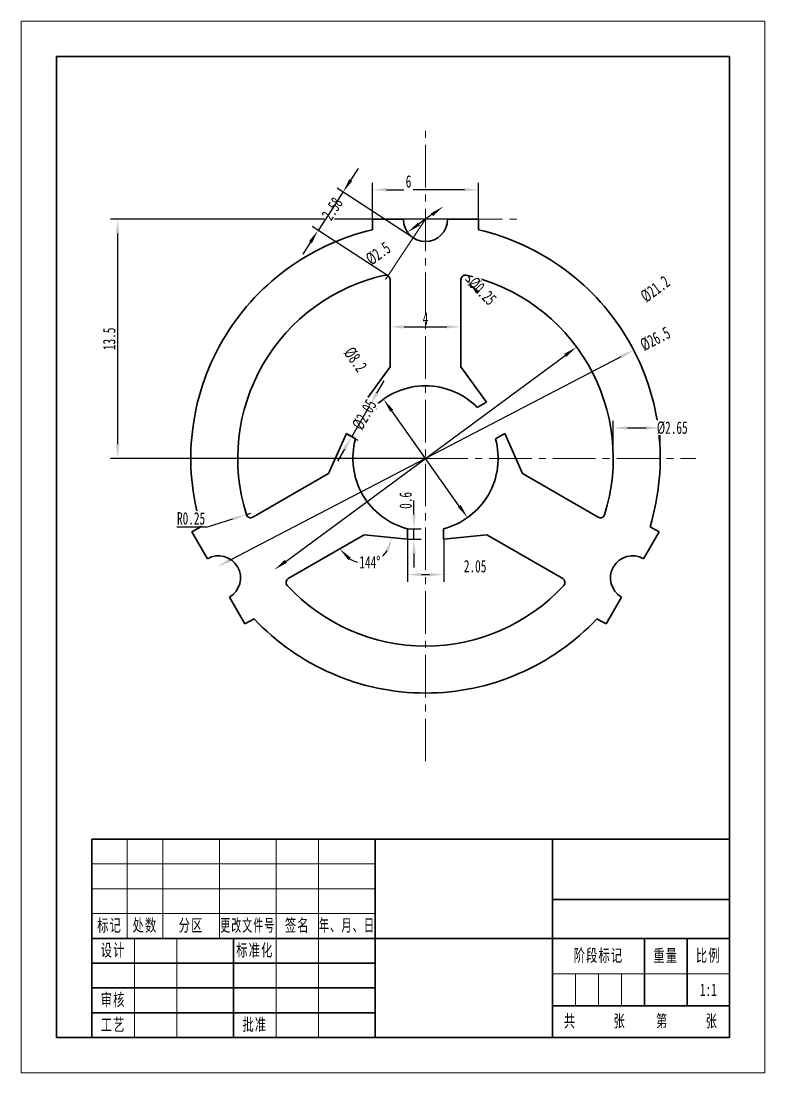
# Model space of a CAD drawing. Header units: millimetres. Extents: x 2517 to 6633, y 792 to 3241.
# Drawn here: x 3568.8 to 3778.8, y 2243.1 to 2540.1 of the extents above; entities that cross this region are included whole.
import ezdxf
from ezdxf.enums import TextEntityAlignment as Align

# ---------------------------------------------------------------- set-up
doc = ezdxf.new("R2010")
doc.units = ezdxf.units.MM
doc.linetypes.add('点画线', pattern=[18, 12, -2, 2, -2])
for name, color, linetype, lineweight in [('中心线层', 1, '点画线', 18), ('尺寸标注', 2, 'Continuous', 9), ('尺寸线层', 3, 'Continuous', 18), ('粗实线层', 7, 'Continuous', 35), ('细实线层', 7, 'Continuous', 18)]:
    doc.layers.add(name, color=color, linetype=linetype, lineweight=lineweight)
doc.styles.add('标准', font='', dxfattribs={"width": 0.667})
doc.styles.get('标准').set_extended_font_data('宋体')
doc.dimstyles.new('GB_尺寸', dxfattribs={"dimtxt": 3.5, "dimasz": 4, "dimexe": 2, "dimexo": 0, "dimtad": 1, "dimlfac": 0.2, "dimdsep": 46, "dimtxsty": '标准', "dimblk": '_CAXARROW', "dimcen": 0, "dimdle": 6, "dimazin": 2, "dimtfac": 0.707107, "dimtdec": 3, "dimtmove": 2, "dimatfit": 3, "dimfxl": 0, "dimfrac": 2, "dimtolj": 1, "dimtzin": 0, "dimarcsym": 0})

# ---------------------------------------------------------------- blocks, each defined once
blk = doc.blocks.new('_CAXARROW')
blk.add_hatch(color=0).paths.add_polyline_path([(0, 0), (-1, 0.125), (-1, -0.125)], flags=0)
blk = doc.blocks.new('*D15')
at = {"layer": 'Defpoints', "color": 0, "transparency": 16777216}
blk.add_point((3624.19, 2386.05), dxfattribs=at)
at = {"layer": '尺寸线层', "color": 0, "linetype": 'Continuous', "lineweight": -2, "transparency": 16777216}
blk.add_line((3627.74, 2387.89), (3738.18, 2445.36), dxfattribs=at)
at = {"layer": '尺寸线层', "color": 0, "lineweight": -2, "transparency": 16777216, "xscale": 4, "yscale": 4, "zscale": 4, "rotation": 207.4920403016439}
blk.add_blockref('_CAXARROW', (3624.19, 2386.05), dxfattribs=at)
at = {"layer": '尺寸线层', "color": 0, "transparency": 16777216, "insert": (3747.82, 2450.38), "char_height": 3.5, "attachment_point": 5, "rotation": 27.492, "style": '标准', "bg_fill": 3, "box_fill_scale": 1.1, "bg_fill_color": 256, "bg_fill_true_color": 13158600, "bg_fill_transparency": 0}
blk.add_mtext('\\A1;%%C26.5', dxfattribs=at)
at = {"layer": 'Defpoints', "color": 0, "transparency": 16777216}
blk.add_point((3741.73, 2447.21), dxfattribs=at)
at = {"layer": '尺寸线层', "color": 0, "lineweight": -2, "transparency": 16777216, "xscale": 4, "yscale": 4, "zscale": 4, "rotation": 27.4920403016439}
blk.add_blockref('_CAXARROW', (3741.73, 2447.21), dxfattribs=at)
blk = doc.blocks.new('*D16')
at = {"layer": 'Defpoints', "color": 0, "transparency": 16777216}
for p in [(3725.62, 2448.08), (3640.3, 2385.18)]:
    blk.add_point(p, dxfattribs=at)
at = {"layer": '尺寸线层', "color": 0, "linetype": 'Continuous', "lineweight": -2, "transparency": 16777216}
blk.add_line((3643.52, 2387.55), (3722.4, 2445.7), dxfattribs=at)
at = {"layer": '尺寸线层', "color": 0, "lineweight": -2, "transparency": 16777216, "xscale": 4, "yscale": 4, "zscale": 4}
for p, rotation in [((3725.62, 2448.08), 36.39739199366316), ((3640.3, 2385.18), 216.3973919936631)]:
    blk.add_blockref('_CAXARROW', p, dxfattribs=dict(at, rotation=rotation))
at = {"layer": '尺寸线层', "color": 0, "transparency": 16777216, "insert": (3747.82, 2464.44), "char_height": 3.5, "attachment_point": 5, "rotation": 36.3974, "style": '标准', "bg_fill": 3, "box_fill_scale": 1.1, "bg_fill_color": 256, "bg_fill_true_color": 13158600, "bg_fill_transparency": 0}
blk.add_mtext('\\A1;%%C21.2', dxfattribs=at)
blk = doc.blocks.new('*D17')
at = {"layer": 'Defpoints', "color": 0, "transparency": 16777216}
for p in [(3671.1, 2433.35), (3694.83, 2399.91)]:
    blk.add_point(p, dxfattribs=at)
at = {"layer": '尺寸线层', "color": 0, "linetype": 'Continuous', "lineweight": -2, "transparency": 16777216}
blk.add_line((3692.51, 2403.17), (3673.41, 2430.08), dxfattribs=at)
at = {"layer": '尺寸线层', "color": 0, "lineweight": -2, "transparency": 16777216, "xscale": 4, "yscale": 4, "zscale": 4}
for p, rotation in [((3671.1, 2433.35), 125.3609230140557), ((3694.83, 2399.91), 305.3609230140556)]:
    blk.add_blockref('_CAXARROW', p, dxfattribs=dict(at, rotation=rotation))
at = {"layer": '尺寸线层', "color": 0, "transparency": 16777216, "insert": (3663.15, 2444.55), "char_height": 3.5, "attachment_point": 5, "rotation": 305.3609, "style": '标准', "bg_fill": 3, "box_fill_scale": 1.1, "bg_fill_color": 256, "bg_fill_true_color": 13158600, "bg_fill_transparency": 0}
blk.add_mtext('\\A1;%%C8.2', dxfattribs=at)
blk = doc.blocks.new('*D18')
at = {"layer": 'Defpoints', "color": 0, "transparency": 16777216}
for p in [(3672.96, 2453.25), (3692.96, 2453.77), (3692.96, 2452.32)]:
    blk.add_point(p, dxfattribs=at)
at = {"layer": '尺寸线层', "color": 0, "linetype": 'Continuous', "lineweight": -2, "transparency": 16777216}
for p, q in [((3672.96, 2453.25), (3672.96, 2455.77)), ((3676.96, 2453.77), (3688.96, 2453.77)), ((3692.96, 2452.32), (3692.96, 2455.77))]:
    blk.add_line(p, q, dxfattribs=at)
at = {"layer": '尺寸线层', "color": 0, "lineweight": -2, "transparency": 16777216, "xscale": 4, "yscale": 4, "zscale": 4, "rotation": 180}
blk.add_blockref('_CAXARROW', (3672.96, 2453.77), dxfattribs=at)
at = {"layer": '尺寸线层', "color": 0, "lineweight": -2, "transparency": 16777216, "xscale": 4, "yscale": 4, "zscale": 4}
blk.add_blockref('_CAXARROW', (3692.96, 2453.77), dxfattribs=at)
at = {"layer": '尺寸线层', "color": 0, "transparency": 16777216, "insert": (3682.96, 2456.14), "char_height": 3.5, "attachment_point": 5, "style": '标准', "bg_fill": 3, "box_fill_scale": 1.1, "bg_fill_color": 256, "bg_fill_true_color": 13158600, "bg_fill_transparency": 0}
blk.add_mtext('\\A1;4', dxfattribs=at)
blk = doc.blocks.new('*D19')
at = {"layer": 'Defpoints', "color": 0, "transparency": 16777216}
for p in [(3697.96, 2492.47), (3667.96, 2484.13), (3697.96, 2484.13)]:
    blk.add_point(p, dxfattribs=at)
at = {"layer": '尺寸线层', "color": 0, "linetype": 'Continuous', "lineweight": -2, "transparency": 16777216}
for p, q in [((3667.96, 2484.13), (3667.96, 2494.47)), ((3671.96, 2492.47), (3676.88, 2492.47)), ((3693.96, 2492.47), (3679.47, 2492.47)), ((3697.96, 2484.13), (3697.96, 2494.47))]:
    blk.add_line(p, q, dxfattribs=at)
at = {"layer": '尺寸线层', "color": 0, "lineweight": -2, "transparency": 16777216, "xscale": 4, "yscale": 4, "zscale": 4, "rotation": 180}
blk.add_blockref('_CAXARROW', (3667.96, 2492.47), dxfattribs=at)
at = {"layer": '尺寸线层', "color": 0, "lineweight": -2, "transparency": 16777216, "xscale": 4, "yscale": 4, "zscale": 4}
blk.add_blockref('_CAXARROW', (3697.96, 2492.47), dxfattribs=at)
at = {"layer": '尺寸线层', "color": 0, "transparency": 16777216, "insert": (3678.17, 2494.81), "char_height": 3.5, "attachment_point": 5, "style": '标准', "bg_fill": 3, "box_fill_scale": 1.1, "bg_fill_color": 256, "bg_fill_true_color": 13158600, "bg_fill_transparency": 0}
blk.add_mtext('\\A1;6', dxfattribs=at)
blk = doc.blocks.new('*D20')
at = {"layer": 'Defpoints', "color": 0, "transparency": 16777216}
for p in [(3688.03, 2487.79), (3677.9, 2480.46)]:
    blk.add_point(p, dxfattribs=at)
at = {"layer": '尺寸线层', "color": 0, "linetype": 'Continuous', "lineweight": -2, "transparency": 16777216}
blk.add_line((3684.79, 2485.45), (3681.14, 2482.81), dxfattribs=at)
at = {"layer": '尺寸线层', "color": 0, "lineweight": -2, "transparency": 16777216, "xscale": 4, "yscale": 4, "zscale": 4}
for p, rotation in [((3688.03, 2487.79), 35.91091659803348), ((3677.9, 2480.46), 215.9109165980335)]:
    blk.add_blockref('_CAXARROW', p, dxfattribs=dict(at, rotation=rotation))
at = {"layer": '尺寸线层', "color": 0, "transparency": 16777216, "insert": (3669.62, 2474.46), "char_height": 3.5, "attachment_point": 5, "rotation": 35.9109, "style": '标准', "bg_fill": 3, "box_fill_scale": 1.1, "bg_fill_color": 256, "bg_fill_true_color": 13158600, "bg_fill_transparency": 0}
blk.add_mtext('\\A1;%%C2.5', dxfattribs=at)
blk = doc.blocks.new('*D21')
at = {"layer": 'Defpoints', "color": 0, "transparency": 16777216}
for p in [(3632.4, 2400.74), (3633.59, 2401.11)]:
    blk.add_point(p, dxfattribs=at)
at = {"layer": '尺寸线层', "color": 0, "linetype": 'Continuous', "lineweight": -2, "transparency": 16777216}
for p, q in [((3633.59, 2401.11), (3632.4, 2400.74)), ((3612.77, 2397.29), (3621.43, 2397.29)), ((3621.43, 2397.29), (3628.58, 2399.54))]:
    blk.add_line(p, q, dxfattribs=at)
at = {"layer": '尺寸线层', "color": 0, "lineweight": -2, "transparency": 16777216, "xscale": 4, "yscale": 4, "zscale": 4, "rotation": 17.44198698300911}
blk.add_blockref('_CAXARROW', (3632.4, 2400.74), dxfattribs=at)
at = {"layer": '尺寸线层', "color": 0, "transparency": 16777216, "insert": (3616.79, 2399.67), "char_height": 3.5, "attachment_point": 5, "style": '标准', "bg_fill": 3, "box_fill_scale": 1.1, "bg_fill_color": 256, "bg_fill_true_color": 13158600, "bg_fill_transparency": 0}
blk.add_mtext('\\A1;R0.25', dxfattribs=at)
blk = doc.blocks.new('*D22')
at = {"layer": 'Defpoints', "color": 0, "transparency": 16777216}
for p in [(3689.21, 2484.13), (3596.06, 2416.63), (3682.96, 2416.63)]:
    blk.add_point(p, dxfattribs=at)
at = {"layer": '尺寸线层', "color": 0, "linetype": 'Continuous', "lineweight": -2, "transparency": 16777216}
for p, q in [((3689.21, 2484.13), (3594.06, 2484.13)), ((3596.06, 2480.13), (3596.06, 2420.63)), ((3682.96, 2416.63), (3594.06, 2416.63))]:
    blk.add_line(p, q, dxfattribs=at)
at = {"layer": '尺寸线层', "color": 0, "lineweight": -2, "transparency": 16777216, "xscale": 4, "yscale": 4, "zscale": 4}
for p, rotation in [((3596.06, 2484.13), 90), ((3596.06, 2416.63), 270)]:
    blk.add_blockref('_CAXARROW', p, dxfattribs=dict(at, rotation=rotation))
at = {"layer": '尺寸线层', "color": 0, "transparency": 16777216, "insert": (3593.69, 2450.38), "char_height": 3.5, "attachment_point": 5, "rotation": 90, "style": '标准', "bg_fill": 3, "box_fill_scale": 1.1, "bg_fill_color": 256, "bg_fill_true_color": 13158600, "bg_fill_transparency": 0}
blk.add_mtext('\\A1;13.5', dxfattribs=at)
blk = doc.blocks.new('*D23')
at = {"layer": 'Defpoints', "color": 0, "transparency": 16777216}
for p in [(3677.84, 2396.78), (3679.7, 2396.78), (3677.84, 2393.78)]:
    blk.add_point(p, dxfattribs=at)
at = {"layer": '尺寸线层', "color": 0, "linetype": 'Continuous', "lineweight": -2, "transparency": 16777216}
for p, q in [((3679.7, 2400.78), (3679.7, 2404.78)), ((3677.84, 2396.78), (3681.7, 2396.78)), ((3679.7, 2393.78), (3679.7, 2396.78)), ((3677.84, 2393.78), (3681.7, 2393.78)), ((3679.7, 2389.78), (3679.7, 2385.78))]:
    blk.add_line(p, q, dxfattribs=at)
at = {"layer": '尺寸线层', "color": 0, "lineweight": -2, "transparency": 16777216, "xscale": 4, "yscale": 4, "zscale": 4, "rotation": 90}
blk.add_blockref('_CAXARROW', (3679.7, 2393.78), dxfattribs=at)
at = {"layer": '尺寸线层', "color": 0, "transparency": 16777216, "insert": (3677.36, 2404.77), "char_height": 3.5, "attachment_point": 5, "rotation": 90, "style": '标准', "bg_fill": 3, "box_fill_scale": 1.1, "bg_fill_color": 256, "bg_fill_true_color": 13158600, "bg_fill_transparency": 0}
blk.add_mtext('\\A1;0.6', dxfattribs=at)
at = {"layer": '尺寸线层', "color": 0, "lineweight": -2, "transparency": 16777216, "xscale": 4, "yscale": 4, "zscale": 4, "rotation": 270}
blk.add_blockref('_CAXARROW', (3679.7, 2396.78), dxfattribs=at)
blk = doc.blocks.new('*D24')
at = {"layer": 'Defpoints', "color": 0, "transparency": 16777216}
for p in [(3677.84, 2393.78), (3688.09, 2393.78), (3688.09, 2383.82)]:
    blk.add_point(p, dxfattribs=at)
at = {"layer": '尺寸线层', "color": 0, "linetype": 'Continuous', "lineweight": -2, "transparency": 16777216}
for p, q in [((3677.84, 2393.78), (3677.84, 2381.82)), ((3688.09, 2393.78), (3688.09, 2381.82)), ((3681.84, 2383.82), (3684.09, 2383.82))]:
    blk.add_line(p, q, dxfattribs=at)
at = {"layer": '尺寸线层', "color": 0, "lineweight": -2, "transparency": 16777216, "xscale": 4, "yscale": 4, "zscale": 4, "rotation": 180}
blk.add_blockref('_CAXARROW', (3677.84, 2383.82), dxfattribs=at)
at = {"layer": '尺寸线层', "color": 0, "lineweight": -2, "transparency": 16777216, "xscale": 4, "yscale": 4, "zscale": 4}
blk.add_blockref('_CAXARROW', (3688.09, 2383.82), dxfattribs=at)
at = {"layer": '尺寸线层', "color": 0, "transparency": 16777216, "insert": (3696.97, 2386.17), "char_height": 3.5, "attachment_point": 5, "style": '标准', "bg_fill": 3, "box_fill_scale": 1.1, "bg_fill_color": 256, "bg_fill_true_color": 13158600, "bg_fill_transparency": 0}
blk.add_mtext('\\A1;2.05', dxfattribs=at)
blk = doc.blocks.new('*D25')
at = {"layer": 'Defpoints', "color": 0, "transparency": 16777216}
for p in [(3665.61, 2395.06), (3665.61, 2395.06), (3677.84, 2393.78), (3644.22, 2382.71)]:
    blk.add_point(p, dxfattribs=at)
at = {"layer": '尺寸线层', "color": 0, "linetype": 'Continuous', "lineweight": -2, "transparency": 16777216}
for start, end in [(239.1837, 256.1836), (310.892, 324.8163)]:
    blk.add_arc((3665.61, 2395.06), 7.94, start, end, dxfattribs=at)
at = {"layer": '尺寸线层', "color": 0, "lineweight": -2, "transparency": 16777216, "xscale": 4, "yscale": 4, "zscale": 4}
for p, rotation in [((3673.51, 2394.23), 69.40814833418273), ((3658.74, 2391.09), 134.5918516658174)]:
    blk.add_blockref('_CAXARROW', p, dxfattribs=dict(at, rotation=rotation))
at = {"layer": '尺寸线层', "color": 0, "transparency": 16777216, "insert": (3667.26, 2387.3), "char_height": 3.5, "attachment_point": 5, "style": '标准', "bg_fill": 3, "box_fill_scale": 1.1, "bg_fill_color": 256, "bg_fill_true_color": 13158600, "bg_fill_transparency": 0}
blk.add_mtext('\\A1;144°', dxfattribs=at)
at = {"layer": 'Defpoints', "color": 0, "transparency": 16777216}
blk.add_point((3663.96, 2387.3), dxfattribs=at)
blk = doc.blocks.new('$CAXA_FRAME_13B17AC1$')
at = {"layer": '粗实线层'}
for p, q in [((95, 138.5), (-95, 138.5)), ((-95, 138.5), (-95, -138.5)), ((95, -138.5), (95, 138.5)), ((-95, -138.5), (95, -138.5))]:
    blk.add_line(p, q, dxfattribs=at)
at = {"layer": '细实线层'}
for p, q in [((105, 148.5), (-105, 148.5)), ((-105, 148.5), (-105, -148.5)), ((105, -148.5), (105, 148.5)), ((-105, -148.5), (105, -148.5))]:
    blk.add_line(p, q, dxfattribs=at)
blk = doc.blocks.new('$CAXA_TITLE_151E506F$')
at = {"layer": '粗实线层'}
for p, q in [((0, 56), (-180, 56)), ((-180, 56), (-180, 0)), ((-100, 56), (-100, 0)), ((-50, 56), (-50, 0)), ((0, 0), (0, 56)), ((0, 39), (-50, 39)), ((0, 28), (-180, 28)), ((-140, 28), (-140, 0)), ((-24, 28), (-24, 9)), ((-12, 28), (-12, 9)), ((-100, 21), (-180, 21)), ((-100, 14), (-180, 14)), ((0, 9), (-50, 9)), ((-100, 7), (-180, 7)), ((0, 0), (-180, 0))]:
    blk.add_line(p, q, dxfattribs=at)
at = {"layer": '细实线层'}
for p, q in [((-170, 56), (-170, 28)), ((-160, 56), (-160, 28)), ((-144, 56), (-144, 28)), ((-128, 56), (-128, 0)), ((-116, 56), (-116, 0)), ((-100, 49), (-180, 49)), ((-100, 42), (-180, 42)), ((-100, 35), (-180, 35)), ((-168, 28), (-168, 0)), ((-156, 28), (-156, 0)), ((0, 18), (-50, 18)), ((-43.5, 18), (-43.5, 9)), ((-37, 18), (-37, 9)), ((-30.5, 18), (-30.5, 9))]:
    blk.add_line(p, q, dxfattribs=at)
at = {"layer": '尺寸线层', "char_height": 3.5, "attachment_point": 5, "line_spacing_factor": 0.963108, "style": '标准'}
for s, insert, width in [('\\T1.1;标记', (-175, 31.5), 18), ('\\T1.1;处数', (-165, 31.5), 18), ('\\T1.1;分区', (-152, 31.5), 30), ('\\T1.1;{\\W0.592404;更改文件号}', (-136, 31.5), 30), ('\\T1.1;签名', (-122, 31.5), 22), ('\\T1.1;{\\W0.605422;年、月、日}', (-108, 31.5), 30), ('\\T1.1;设计', (-174, 24.5), 22), ('\\T1.1;标准化', (-134, 24.5), 22), ('\\T1.1;阶段标记', (-37, 23), 50), ('\\T1.1;重量', (-18, 23), 22), ('\\T1.1;比例', (-6, 23), 22), ('\\T1.1;审核', (-174, 10.5), 22), ('\\T1.1;批准', (-134, 3.5), 22), ('\\T1.1;共', (-45, 4.5), 8), ('\\T1.1;张', (-31, 4.5), 8), ('\\T1.1;第', (-19, 4.5), 8), ('\\T1.1;张', (-5, 4.5), 8), ('\\T1.1;工艺', (-174, 3.5), 22)]:
    blk.add_mtext(s, dxfattribs=dict(at, insert=insert, width=width))
at = {"layer": '尺寸线层', "style": '标准'}
for tag, height, width, p in [('标记C', 3.63, 0.664996, (-175, 52.5)), ('处数C', 3.63, 0.664996, (-165, 52.5)), ('分区C', 3.63, 0.667, (-152, 52.5)), ('更改文件号C', 3.63, 0.498314, (-136, 52.5)), ('更改签名C', 3.63, 0.447537, (-122, 52.5)), ('更改日期C', 3.63, 0.610278, (-108, 52.5)), ('单位名称', 5.19, 0.667, (-25, 47.5)), ('标记B', 3.63, 0.664996, (-175, 45.5)), ('处数B', 3.63, 0.664996, (-165, 45.5)), ('分区B', 3.63, 0.667, (-152, 45.5)), ('更改文件号B', 3.63, 0.498314, (-136, 45.5)), ('更改签名B', 3.63, 0.447537, (-122, 45.5)), ('更改日期B', 3.63, 0.610278, (-108, 45.5)), ('图纸名称', 5.19, 0.667, (-75, 42)), ('标记A', 3.63, 0.664996, (-175, 38.5)), ('处数A', 3.63, 0.664996, (-165, 38.5)), ('分区A', 3.63, 0.667, (-152, 38.5)), ('更改文件号A', 3.63, 0.498314, (-136, 38.5)), ('更改签名A', 3.63, 0.447537, (-122, 38.5)), ('更改日期A', 3.63, 0.610278, (-108, 38.5)), ('图纸编号', 5.19, 0.667, (-25, 33.5)), ('设计', 3.63, 0.667, (-162, 24.5)), ('设计日期', 3.63, 0.667, (-148, 24.5)), ('标准化', 3.63, 0.667, (-122, 24.5)), ('标准化日期', 3.63, 0.554163, (-108, 24.5)), ('材料名称', 5.19, 0.667, (-75, 14)), ('阶段标记S', 3.63, 0.223769, (-46.75, 13.5)), ('阶段标记A', 3.63, 0.223769, (-40.25, 13.5)), ('阶段标记B', 3.63, 0.223769, (-33.75, 13.5)), ('阶段标记C', 3.63, 0.223769, (-27.25, 13.5)), ('重量', 3.63, 0.667, (-18, 13.5)), ('图纸比例', 3.63, 0.510551, (-6, 13.5)), ('审核', 3.63, 0.667, (-162, 10.5)), ('审核日期', 3.63, 0.667, (-148, 10.5)), ('页数', 3.63, 0.667, (-38, 4.5)), ('页码', 3.63, 0.667, (-12, 4.5)), ('工艺', 3.63, 0.667, (-162, 3.5)), ('工艺日期', 3.63, 0.667, (-148, 3.5)), ('批准', 3.63, 0.667, (-122, 3.5)), ('批准日期', 3.63, 0.667, (-108, 3.5))]:
    blk.add_attdef(tag, text='', height=height, dxfattribs=dict(at, width=width)).set_placement(p, align=Align.MIDDLE_CENTER)
blk = doc.blocks.new('*D61')
at = {"layer": 'Defpoints', "color": 0, "transparency": 16777216}
for p in [(3652.65, 2481.01), (3679.51, 2478.92), (3672.5, 2468.12)]:
    blk.add_point(p, dxfattribs=at)
at = {"layer": '尺寸线层', "color": 0, "linetype": 'Continuous', "lineweight": -2, "transparency": 16777216}
for p, q in [((3661.85, 2495.16), (3664.03, 2498.52)), ((3679.51, 2478.92), (3657.99, 2492.9)), ((3672.5, 2468.12), (3650.97, 2482.1)), ((3650.47, 2477.65), (3648.29, 2474.3))]:
    blk.add_line(p, q, dxfattribs=at)
at = {"layer": '尺寸线层', "color": 0, "lineweight": -2, "transparency": 16777216, "xscale": 4, "yscale": 4, "zscale": 4, "rotation": 56.99013582975788}
blk.add_blockref('_CAXARROW', (3652.65, 2481.01), dxfattribs=at)
at = {"layer": '尺寸线层', "color": 0, "transparency": 16777216, "insert": (3656.6, 2487.08), "char_height": 3.5, "attachment_point": 5, "rotation": 56.9901, "style": '标准', "bg_fill": 3, "box_fill_scale": 1.1, "bg_fill_color": 256, "bg_fill_true_color": 13158600, "bg_fill_transparency": 0}
blk.add_mtext('\\A1;2.58', dxfattribs=at)
at = {"layer": '尺寸线层', "color": 0, "linetype": 'Continuous', "lineweight": -2, "transparency": 16777216}
blk.add_line((3659.67, 2491.81), (3652.65, 2481.01), dxfattribs=at)
at = {"layer": '尺寸线层', "color": 0, "lineweight": -2, "transparency": 16777216, "xscale": 4, "yscale": 4, "zscale": 4, "rotation": 236.9901358297579}
blk.add_blockref('_CAXARROW', (3659.67, 2491.81), dxfattribs=at)
blk = doc.blocks.new('*D62')
at = {"layer": 'Defpoints', "color": 0, "transparency": 16777216}
for p in [(3735.96, 2416.63), (3749.21, 2416.63)]:
    blk.add_point(p, dxfattribs=at)
at = {"layer": '尺寸线层', "color": 0, "linetype": 'Continuous', "lineweight": -2, "transparency": 16777216}
for p, q in [((3735.96, 2416.63), (3735.96, 2427.24)), ((3749.21, 2416.63), (3749.21, 2427.24)), ((3739.96, 2425.24), (3745.21, 2425.24))]:
    blk.add_line(p, q, dxfattribs=at)
at = {"layer": '尺寸线层', "color": 0, "lineweight": -2, "transparency": 16777216, "xscale": 4, "yscale": 4, "zscale": 4, "rotation": 180}
blk.add_blockref('_CAXARROW', (3735.96, 2425.24), dxfattribs=at)
at = {"layer": '尺寸线层', "color": 0, "transparency": 16777216, "insert": (3752.61, 2425.24), "char_height": 3.5, "attachment_point": 5, "style": '标准', "bg_fill": 3, "box_fill_scale": 1.1, "bg_fill_color": 256, "bg_fill_true_color": 13158600, "bg_fill_transparency": 0}
blk.add_mtext('\\A1;%%C2.65', dxfattribs=at)
at = {"layer": 'Defpoints', "color": 0, "transparency": 16777216}
blk.add_point((3749.21, 2425.24), dxfattribs=at)
at = {"layer": '尺寸线层', "color": 0, "lineweight": -2, "transparency": 16777216, "xscale": 4, "yscale": 4, "zscale": 4}
blk.add_blockref('_CAXARROW', (3749.21, 2425.24), dxfattribs=at)
blk = doc.blocks.new('*D63')
at = {"layer": '尺寸线层', "color": 0, "linetype": 'Continuous', "lineweight": -2, "transparency": 16777216}
blk.add_line((3697.88, 2463.38), (3700.67, 2460.52), dxfattribs=at)
at = {"layer": '尺寸线层', "color": 0, "transparency": 16777216, "insert": (3699, 2463.84), "char_height": 3.5, "attachment_point": 5, "rotation": 314.3098, "style": '标准', "bg_fill": 3, "box_fill_scale": 1.1, "bg_fill_color": 256, "bg_fill_true_color": 13158600, "bg_fill_transparency": 0}
blk.add_mtext('\\A1;%%C0.25', dxfattribs=at)
at = {"layer": 'Defpoints', "color": 0, "transparency": 16777216}
for p in [(3694.21, 2467.14), (3695.09, 2466.25)]:
    blk.add_point(p, dxfattribs=at)
at = {"layer": '尺寸线层', "color": 0, "linetype": 'Continuous', "lineweight": -2, "transparency": 16777216}
blk.add_line((3694.21, 2467.14), (3695.09, 2466.25), dxfattribs=at)
blk.add_arc((3694.21, 2467.14), 1.25, 314.3098, 77.442, dxfattribs=at)
at = {"layer": '尺寸线层', "color": 0, "lineweight": -2, "transparency": 16777216, "xscale": 4, "yscale": 4, "zscale": 4, "rotation": 134.3097980881443}
blk.add_blockref('_CAXARROW', (3695.09, 2466.25), dxfattribs=at)
blk = doc.blocks.new('*D64')
at = {"layer": '尺寸线层', "color": 0, "linetype": 'Continuous', "lineweight": -2, "transparency": 16777216}
for p, q in [((3669.26, 2435.07), (3671.26, 2438.54)), ((3665.74, 2432.49), (3669, 2430.61)), ((3660.61, 2423.61), (3663.87, 2421.73)), ((3660.14, 2419.27), (3658.14, 2415.81))]:
    blk.add_line(p, q, dxfattribs=at)
at = {"layer": '尺寸线层', "color": 0, "transparency": 16777216, "insert": (3665.74, 2428.97), "char_height": 3.5, "attachment_point": 5, "rotation": 60, "style": '标准', "bg_fill": 3, "box_fill_scale": 1.1, "bg_fill_color": 256, "bg_fill_true_color": 13158600, "bg_fill_transparency": 0}
blk.add_mtext('\\A1;%%C2.05', dxfattribs=at)
at = {"layer": 'Defpoints', "color": 0, "transparency": 16777216}
for p in [(3665.74, 2432.49), (3667.26, 2431.61), (3660.61, 2423.61)]:
    blk.add_point(p, dxfattribs=at)
at = {"layer": '尺寸线层', "color": 0, "linetype": 'Continuous', "lineweight": -2, "transparency": 16777216}
blk.add_line((3662.14, 2422.73), (3667.26, 2431.61), dxfattribs=at)
at = {"layer": '尺寸线层', "color": 0, "lineweight": -2, "transparency": 16777216, "xscale": 4, "yscale": 4, "zscale": 4}
for p, rotation in [((3667.26, 2431.61), 240.0000000000008), ((3662.14, 2422.73), 60.00000000000082)]:
    blk.add_blockref('_CAXARROW', p, dxfattribs=dict(at, rotation=rotation))

msp = doc.modelspace()

# ---------------------------------------------------------------- linework, layer by layer
at = {"layer": '粗实线层'}
for p, q in [((3667.9633, 2484.1279), (3676.7133, 2484.1279)), ((3667.9633, 2481.1575), (3667.9633, 2484.1279)), ((3689.2133, 2484.1279), (3697.9633, 2484.1279)), ((3697.9633, 2481.1575), (3697.9633, 2484.1279)), ((3672.9633, 2442.4357), (3672.9633, 2467.1404)), ((3692.9633, 2442.4357), (3692.9633, 2467.1404)), ((3672.9633, 2442.4357), (3665.7379, 2432.4908)), ((3692.9633, 2442.4357), (3700.1886, 2432.4908)), ((3668.336, 2430.9908), (3665.7379, 2432.4908)), ((3697.5905, 2430.9908), (3700.1886, 2432.4908)), ((3655.6131, 2412.3843), (3660.6129, 2423.6141)), ((3663.211, 2422.1141), (3660.6129, 2423.6141)), ((3702.7155, 2422.1141), (3705.3136, 2423.6141)), ((3710.3134, 2412.3843), (3705.3136, 2423.6141)), ((3655.6131, 2412.3843), (3634.2182, 2400.032)), ((3710.3134, 2412.3843), (3731.7083, 2400.032)), ((3619.579, 2397.3535), (3617.0065, 2395.8683)), ((3746.3475, 2397.3535), (3748.92, 2395.8683)), ((3621.3815, 2388.2906), (3617.0065, 2395.8683)), ((3665.6131, 2395.0638), (3644.2182, 2382.7114)), ((3665.6131, 2395.0638), (3677.8383, 2393.7789)), ((3677.8383, 2396.7789), (3677.8383, 2393.7789)), ((3688.0883, 2396.7789), (3688.0883, 2393.7789)), ((3700.3134, 2395.0638), (3688.0883, 2393.7789)), ((3700.3134, 2395.0638), (3721.7083, 2382.7114)), ((3748.92, 2395.8683), (3744.545, 2388.2906)), ((3632.0065, 2369.8876), (3627.6315, 2377.4653)), ((3738.295, 2377.4653), (3733.92, 2369.8876)), ((3634.579, 2371.3728), (3632.0065, 2369.8876)), ((3731.3475, 2371.3728), (3733.92, 2369.8876))]:
    msp.add_line(p, q, dxfattribs=at)
for centre, radius, start, end in [((3682.9633, 2484.1279), 6.25, 180, 0), ((3682.9633, 2416.6279), 66.25, 103.086105, 196.913895), ((3682.9633, 2416.6279), 66.25, 343.086105, 76.913895), ((3682.9633, 2416.6279), 53, 102.555834, 197.444203), ((3671.7134, 2467.1405), 1.2499, 359.997134, 102.562285), ((3694.2132, 2467.1404), 1.25, 77.441987, 180.000961), ((3682.9633, 2416.6279), 53, 342.555834, 77.444203), ((3682.9633, 2416.6279), 20.5, 44.477512, 135.522488), ((3682.9633, 2416.6279), 20.5, 164.477512, 255.522488), ((3682.9633, 2416.6279), 20.5, 284.477512, 15.522488), ((3633.5932, 2401.1145), 1.25, 197.441987, 300.000961), ((3732.3333, 2401.1143), 1.2499, 239.997134, 342.562285), ((3624.5065, 2382.8779), 6.25, 300, 120), ((3741.42, 2382.8779), 6.25, 60, 240), ((3644.8431, 2381.629), 1.2499, 119.997134, 222.562285), ((3721.0833, 2381.629), 1.25, 317.441987, 60.000961), ((3682.9633, 2416.6279), 53, 222.555834, 317.444203), ((3682.9633, 2416.6279), 66.25, 223.086105, 316.913895)]:
    msp.add_arc(centre, radius, start, end, dxfattribs=at)

# ---------------------------------------------------------------- block references
ref = msp.add_blockref('$CAXA_TITLE_151E506F$', (3768.7861, 2253.113), dxfattribs=at)
ref.add_attrib('图纸比例', '1:1', dxfattribs={"layer": '尺寸线层', "height": 3.5, "style": '标准', "width": 0.667}).set_placement((3762.7861, 2266.613), align=Align.MIDDLE_CENTER)

# ---------------------------------------------------------------- next in the draw order: dimensions: what is measured, and where the dimension line sits
at = {"layer": '尺寸线层'}
dim = msp.add_linear_dim(base=(3697.9633, 2492.4679), p1=(3667.9633, 2484.1279), p2=(3697.9633, 2484.1279), dimstyle='GB_尺寸', override={"dimsah": 1, "dimtfill": 1, "dimtzin": 0}, dxfattribs=at)
dim.commit()
dim.dimension.update_dxf_attribs({"geometry": '*D19', "text_midpoint": (3678.1718, 2494.8137), "dimtype": 160})
dim = msp.add_diameter_dim_2p(p1=(3624.1945, 2386.0453), p2=(3741.732, 2447.2106), dimstyle='GB_尺寸', override={"dimtoh": 1, "dimpost": '%%C<>', "dimsah": 1, "dimtfill": 1, "dimtzin": 0}, dxfattribs=at)
dim.commit()
dim.dimension.update_dxf_attribs({"geometry": '*D15', "text_midpoint": (3747.8184, 2450.3779), "dimtype": 163})

# ---------------------------------------------------------------- next in the draw order: dimensions: what is measured, and where the dimension line sits
dim = msp.add_diameter_dim_2p(p1=(3640.3025, 2385.1787), p2=(3725.6241, 2448.0772), dimstyle='GB_尺寸', override={"dimtoh": 1, "dimpost": '%%C<>', "dimsah": 1, "dimtfill": 1, "dimtzin": 0}, dxfattribs=at)
dim.commit()
dim.dimension.update_dxf_attribs({"geometry": '*D16', "text_midpoint": (3747.8184, 2464.4387), "dimtype": 163})
dim = msp.add_radius_dim(center=(3633.5932, 2401.1145), mpoint=(3632.4008, 2400.7398), dimstyle='GB_尺寸', override={"dimtoh": 1, "dimpost": 'R<>', "dimsah": 1, "dimtfill": 1, "dimtzin": 0}, dxfattribs=at)
dim.commit()
dim.dimension.update_dxf_attribs({"geometry": '*D21', "text_midpoint": (3616.7876, 2399.6678)})

# ---------------------------------------------------------------- next in the draw order: dimensions: what is measured, and where the dimension line sits
for p1, p2, picture, middle in [((3688.0253, 2487.7937), (3677.9012, 2480.4621), '*D20', (3669.6194, 2474.4648)), ((3694.8271, 2399.9097), (3671.0994, 2433.3462), '*D17', (3663.1503, 2444.5478))]:
    dim = msp.add_diameter_dim_2p(p1=p1, p2=p2, dimstyle='GB_尺寸', override={"dimtoh": 1, "dimpost": '%%C<>', "dimsah": 1, "dimtfill": 1, "dimtzin": 0}, dxfattribs=at)
    dim.commit()
    dim.dimension.update_dxf_attribs({"geometry": picture, "text_midpoint": middle, "dimtype": 163})
dim = msp.add_linear_dim(base=(3692.9633, 2453.7681), p1=(3672.9633, 2453.2501), p2=(3692.9633, 2452.3177), dimstyle='GB_尺寸', override={"dimsah": 1, "dimtfill": 1, "dimtzin": 0}, dxfattribs=at)
dim.commit()
dim.dimension.update_dxf_attribs({"geometry": '*D18', "text_midpoint": (3682.9633, 2456.1431)})

# ---------------------------------------------------------------- next in the draw order: dimensions: what is measured, and where the dimension line sits
dim = msp.add_linear_dim(base=(3596.0626, 2416.6279), p1=(3689.2133, 2484.1279), p2=(3682.9633, 2416.6279), angle=270, dimstyle='GB_尺寸', override={"dimsah": 1, "dimtfill": 1, "dimtzin": 0}, dxfattribs=at)
dim.commit()
dim.dimension.update_dxf_attribs({"geometry": '*D22', "text_midpoint": (3593.6876, 2450.3779)})
dim = msp.add_linear_dim(base=(3679.7011, 2396.7789), p1=(3677.8383, 2393.7789), p2=(3677.8383, 2396.7789), angle=90, dimstyle='GB_尺寸', override={"dimsah": 1, "dimtfill": 1, "dimtzin": 0}, dxfattribs=at)
dim.commit()
dim.dimension.update_dxf_attribs({"geometry": '*D23', "text_midpoint": (3677.3553, 2404.7664), "dimtype": 160})

# ---------------------------------------------------------------- next in the draw order: linework, layer by layer
at = {"layer": '中心线层'}
for p, q in [((3656.7133, 2484.1279), (3709.2133, 2484.1279)), ((3610.9484, 2416.6279), (3759.2371, 2416.6279))]:
    msp.add_line(p, q, dxfattribs=at)
at = {"layer": '尺寸标注', "ltscale": 0.2}
msp.add_line((3671.7134, 2467.1405), (3682.9633, 2484.1279), dxfattribs=at)

# ---------------------------------------------------------------- next in the draw order: dimensions: what is measured, and where the dimension line sits
at = {"layer": '尺寸线层'}
dim = msp.add_linear_dim(base=(3688.0883, 2383.8227), p1=(3677.8383, 2393.7789), p2=(3688.0883, 2393.7789), dimstyle='GB_尺寸', override={"dimsah": 1, "dimtfill": 1, "dimtzin": 0}, dxfattribs=at)
dim.commit()
dim.dimension.update_dxf_attribs({"geometry": '*D24', "text_midpoint": (3696.9694, 2386.1686), "dimtype": 160})

# ---------------------------------------------------------------- next in the draw order: linework, layer by layer
at = {"layer": '中心线层'}
msp.add_line((3682.9633, 2331.1255), (3682.9633, 2510.3779), dxfattribs=at)

# ---------------------------------------------------------------- next in the draw order: dimensions: what is measured, and where the dimension line sits
at = {"layer": '尺寸线层'}
dim = msp.add_angular_dim_2l(base=(3663.9626, 2387.2986), line1=((3665.6131, 2395.0638), (3677.8383, 2393.7789)), line2=((3665.6131, 2395.0638), (3644.2182, 2382.7114)), dimstyle='GB_尺寸', override={"dimtad": 0, "dimtih": 1, "dimtoh": 1, "dimsah": 1, "dimtfill": 1, "dimtzin": 0}, dxfattribs=at)
dim.commit()
dim.dimension.update_dxf_attribs({"geometry": '*D25', "text_midpoint": (3667.2636, 2387.2986)})

# ---------------------------------------------------------------- next in the draw order: block references
at = {"layer": '粗实线层'}
msp.add_blockref('$CAXA_FRAME_13B17AC1$', (3673.7861, 2391.613), dxfattribs=at)

# ---------------------------------------------------------------- next in the draw order: dimensions: what is measured, and where the dimension line sits
at = {"layer": '尺寸线层'}
for base, p1, p2, angle, override, picture, middle in [((3652.6512, 2481.0074), (3679.5123, 2478.917), (3672.4952, 2468.1156), 236.990136, {"dimsah": 1, "dimtfill": 1}, '*D61', (3656.5973, 2487.0815)), ((3667.2636, 2431.61), (3660.6129, 2423.6141), (3665.7379, 2432.4908), 60, {"dimtoh": 1, "dimpost": '%%C<>', "dimsah": 1, "dimtfill": 1}, '*D64', (3665.7379, 2428.9675))]:
    dim = msp.add_linear_dim(base=base, p1=p1, p2=p2, angle=angle, dimstyle='GB_尺寸', override=override, dxfattribs=at)
    dim.commit()
    dim.dimension.update_dxf_attribs({"geometry": picture, "text_midpoint": middle, "dimtype": 161})
dim = msp.add_radius_dim(center=(3694.2132, 2467.1404), mpoint=(3695.0864, 2466.2459), dimstyle='GB_尺寸', override={"dimtoh": 1, "dimpost": '%%C<>', "dimsah": 1, "dimtfill": 1}, dxfattribs=at)
dim.commit()
dim.dimension.update_dxf_attribs({"geometry": '*D63', "text_midpoint": (3698.9951, 2463.8425), "dimtype": 164})
dim = msp.add_linear_dim(base=(3749.2133, 2425.2415), p1=(3735.9633, 2416.6279), p2=(3749.2133, 2416.6279), dimstyle='GB_尺寸', override={"dimtoh": 1, "dimpost": '%%C<>', "dimsah": 1, "dimtfill": 1}, dxfattribs=at)
dim.commit()
dim.dimension.update_dxf_attribs({"geometry": '*D62', "text_midpoint": (3752.6058, 2425.2415), "dimtype": 160})

doc.saveas('drawing.dxf')
